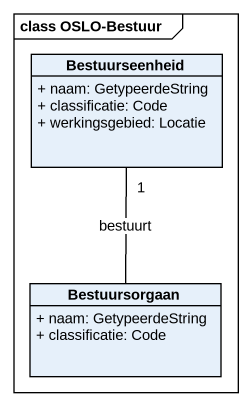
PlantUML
@startuml
mainframe class OSLO-Bestuur
hide circle
hide empty members
skinparam classAttributeIconSize 0
class Bestuurseenheid {
  + naam: GetypeerdeString
  + classificatie: Code
  + werkingsgebied: Locatie
}
class Bestuursorgaan {
  + naam: GetypeerdeString
  + classificatie: Code
}
Bestuursorgaan -up- "1" Bestuurseenheid : bestuurt
@enduml
